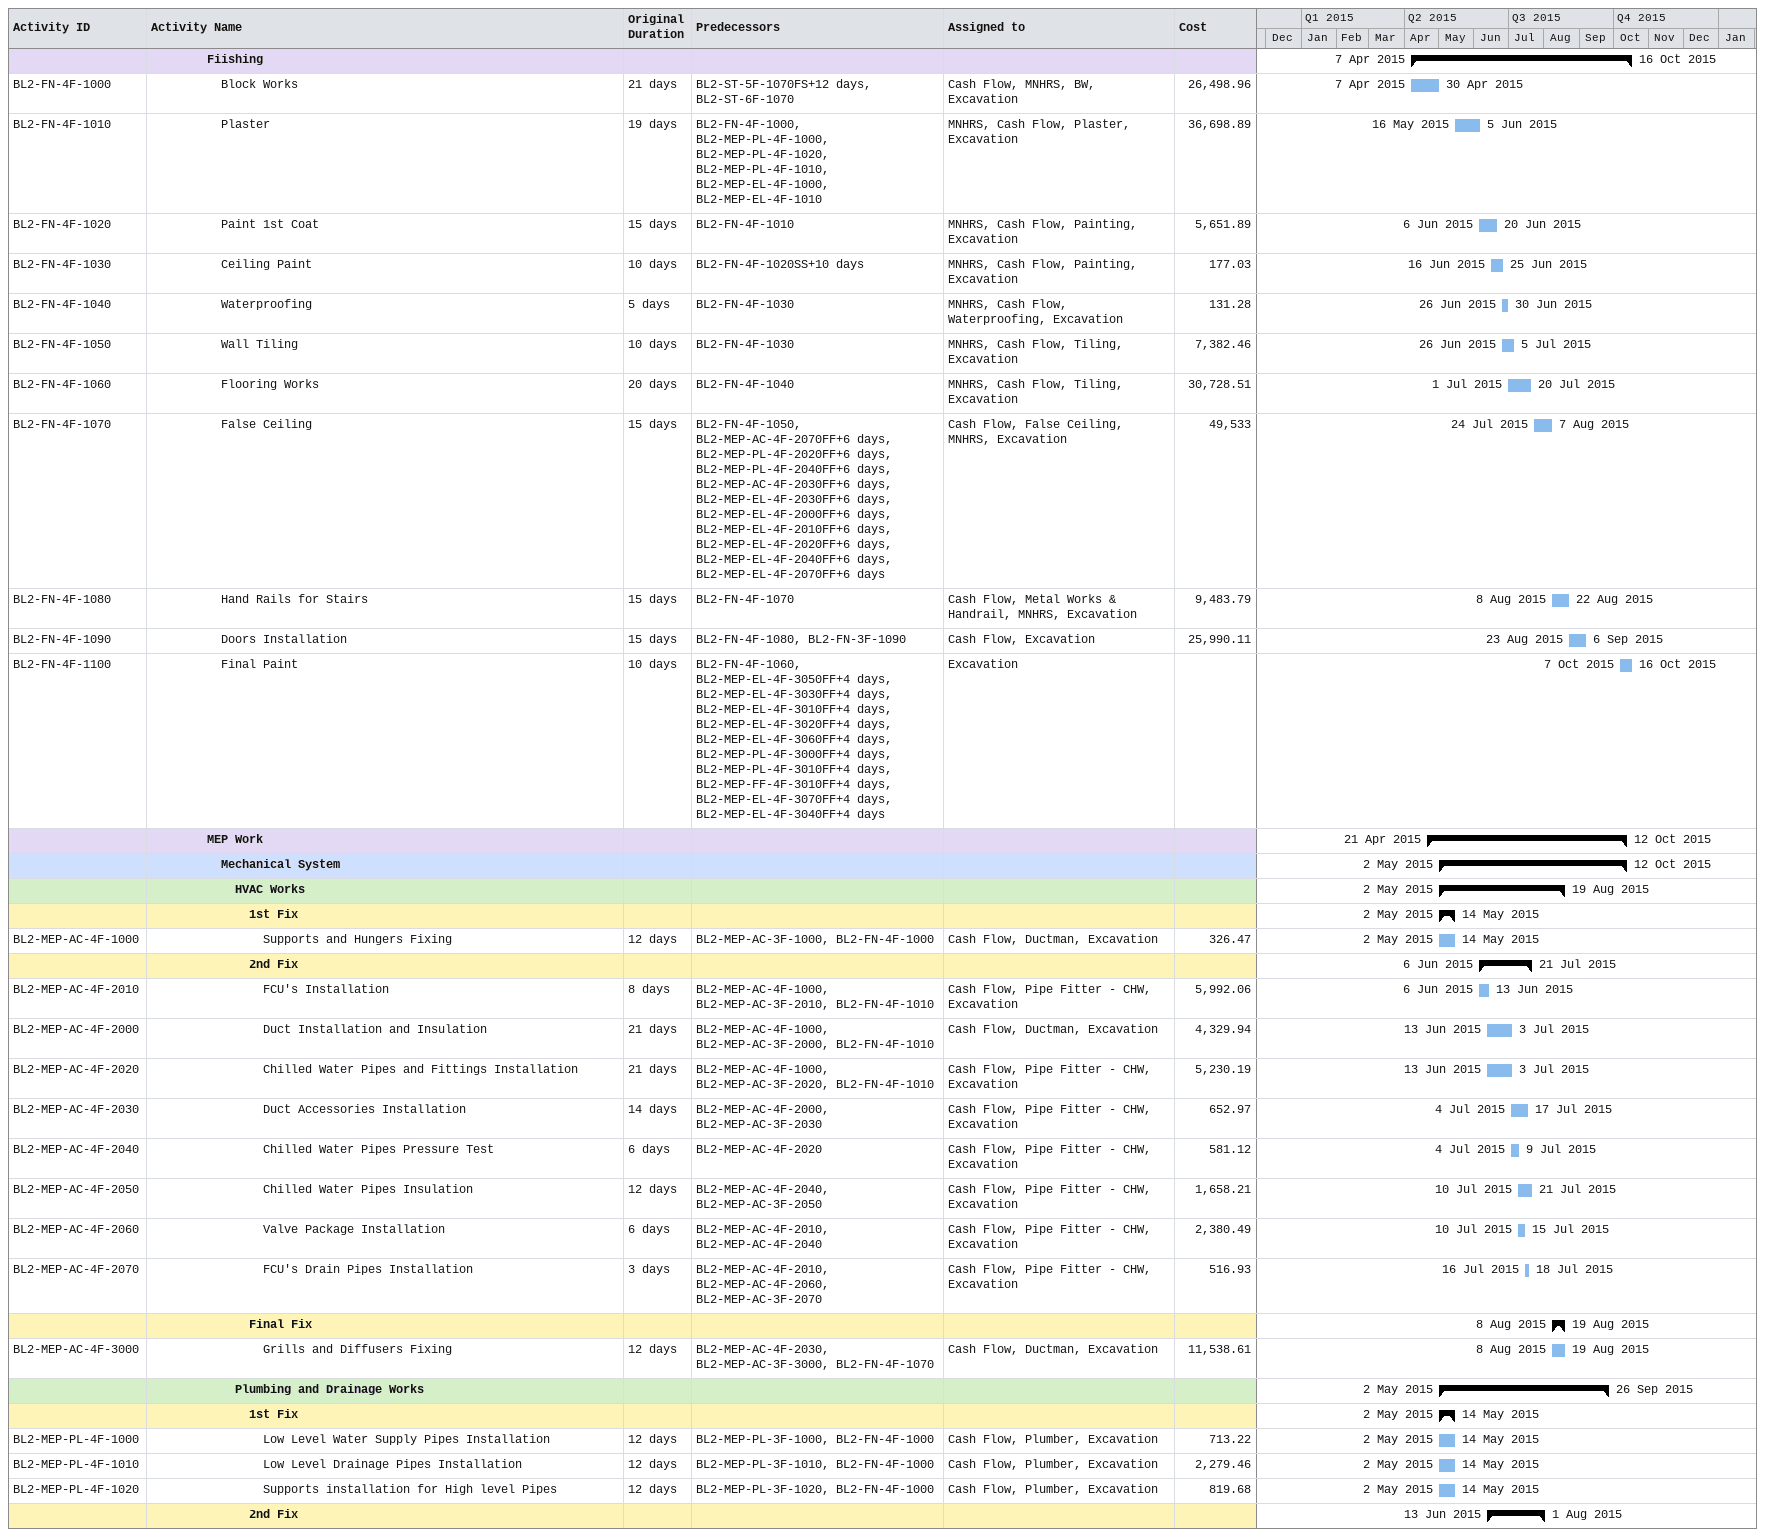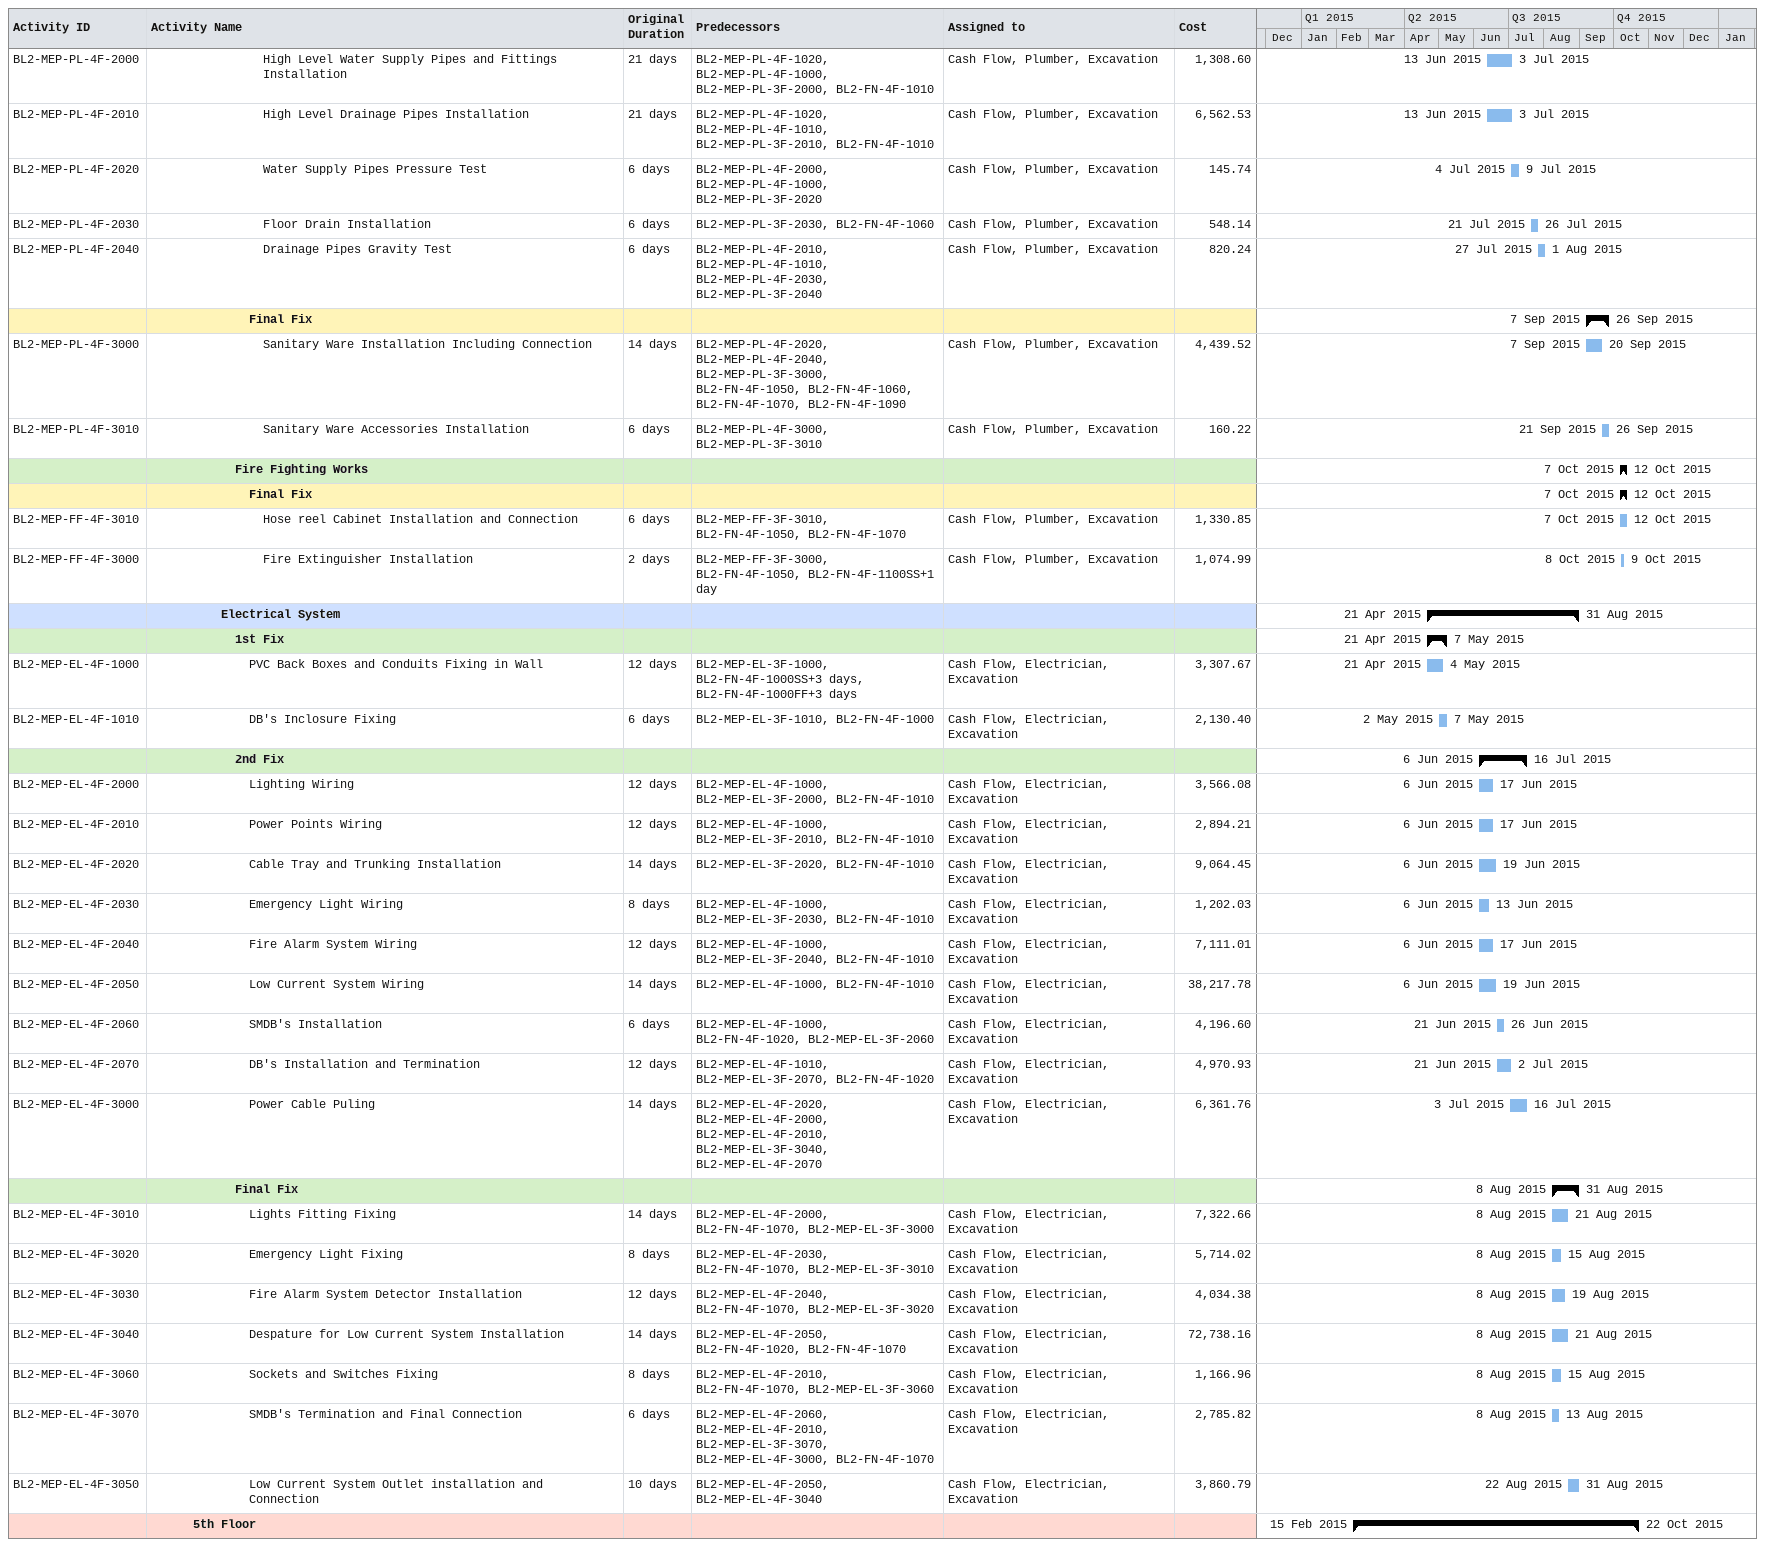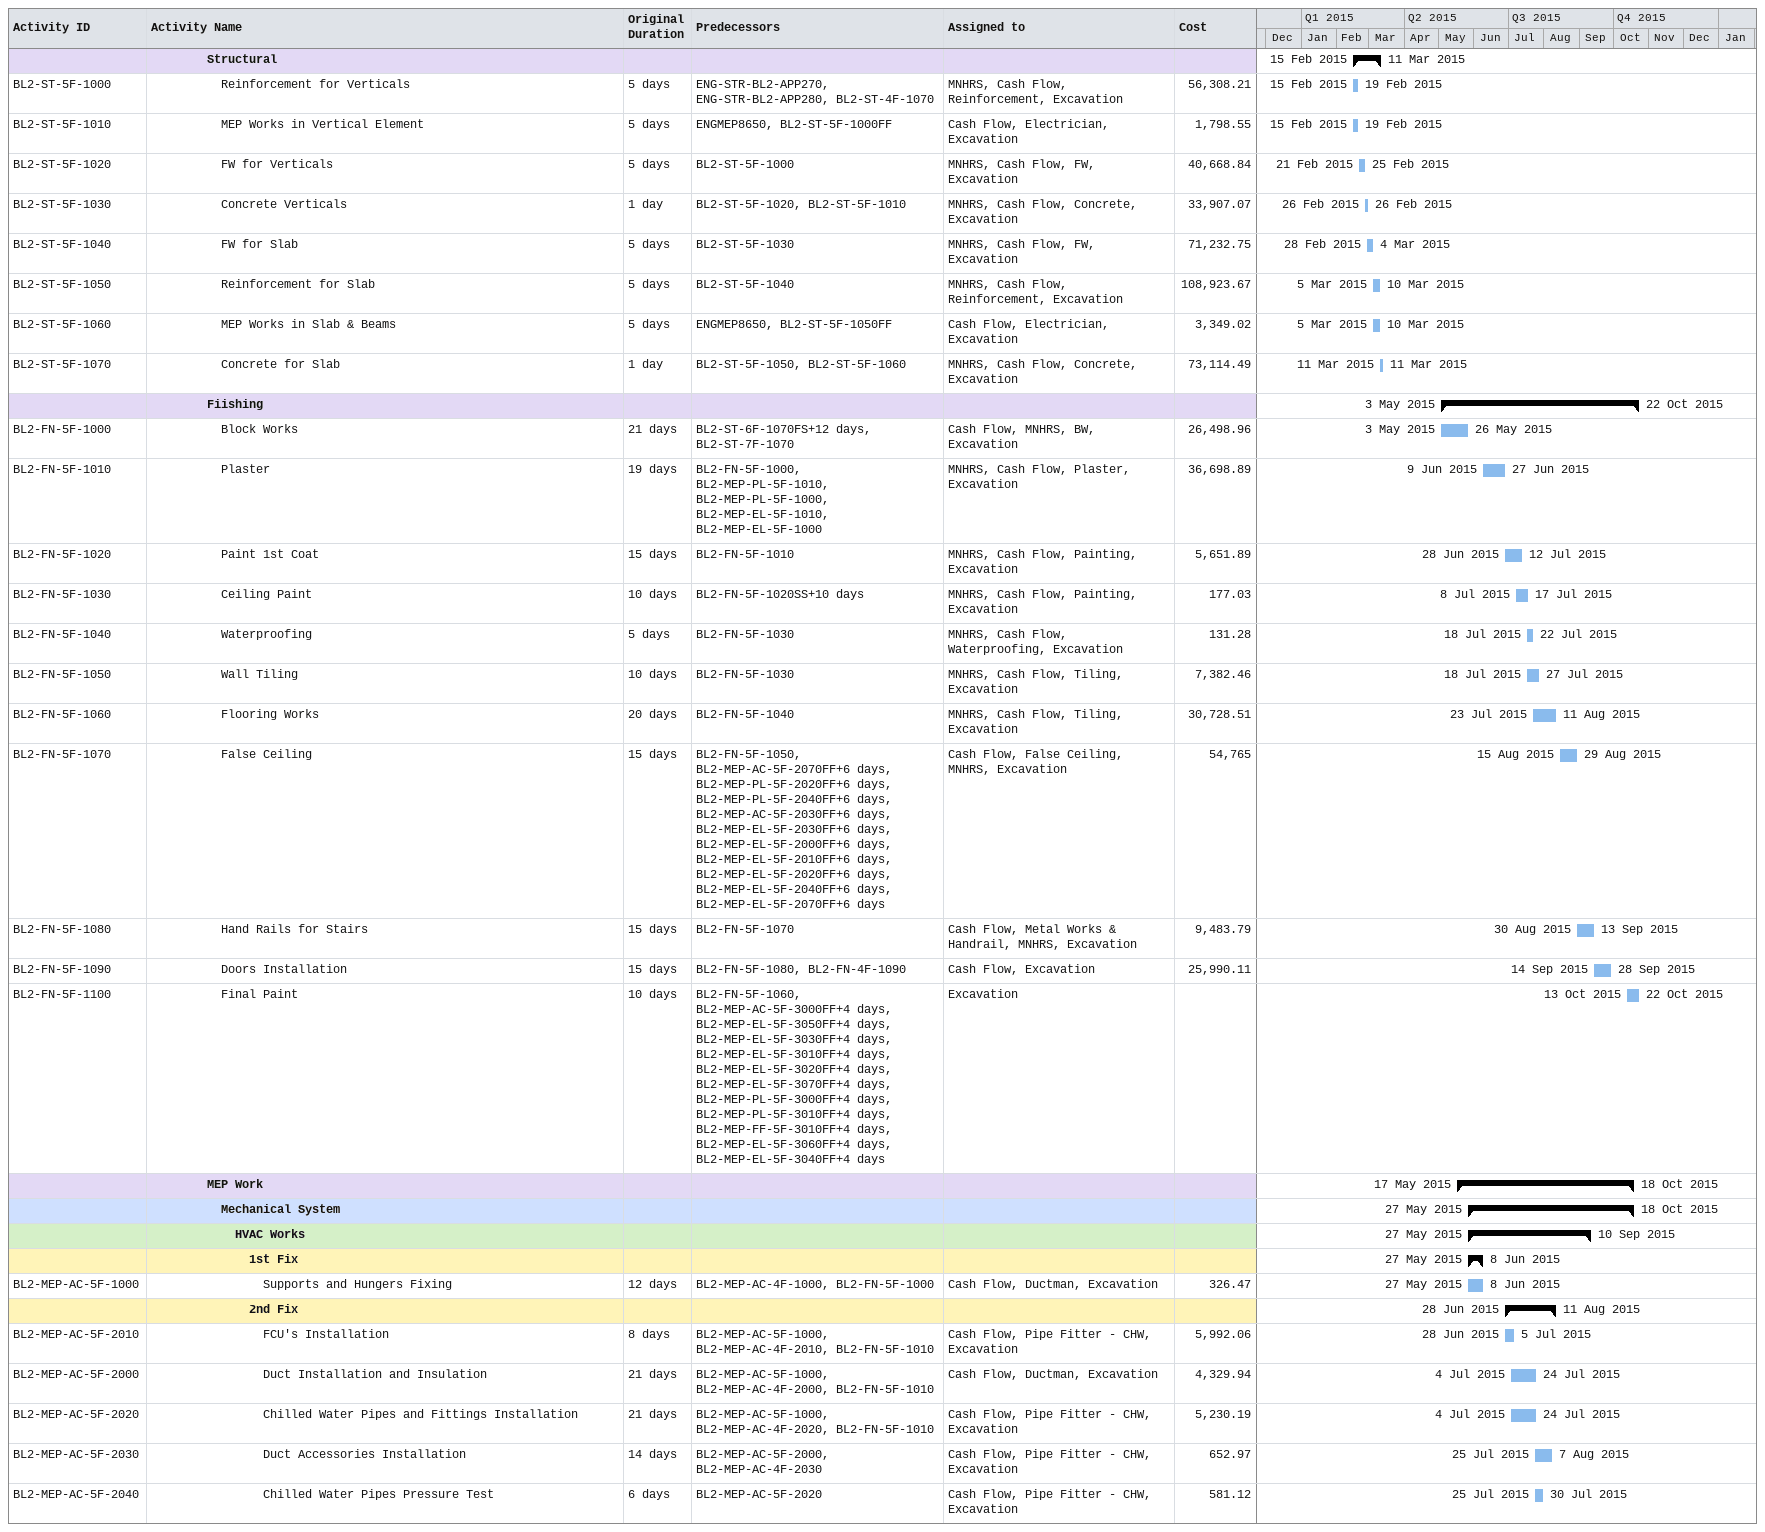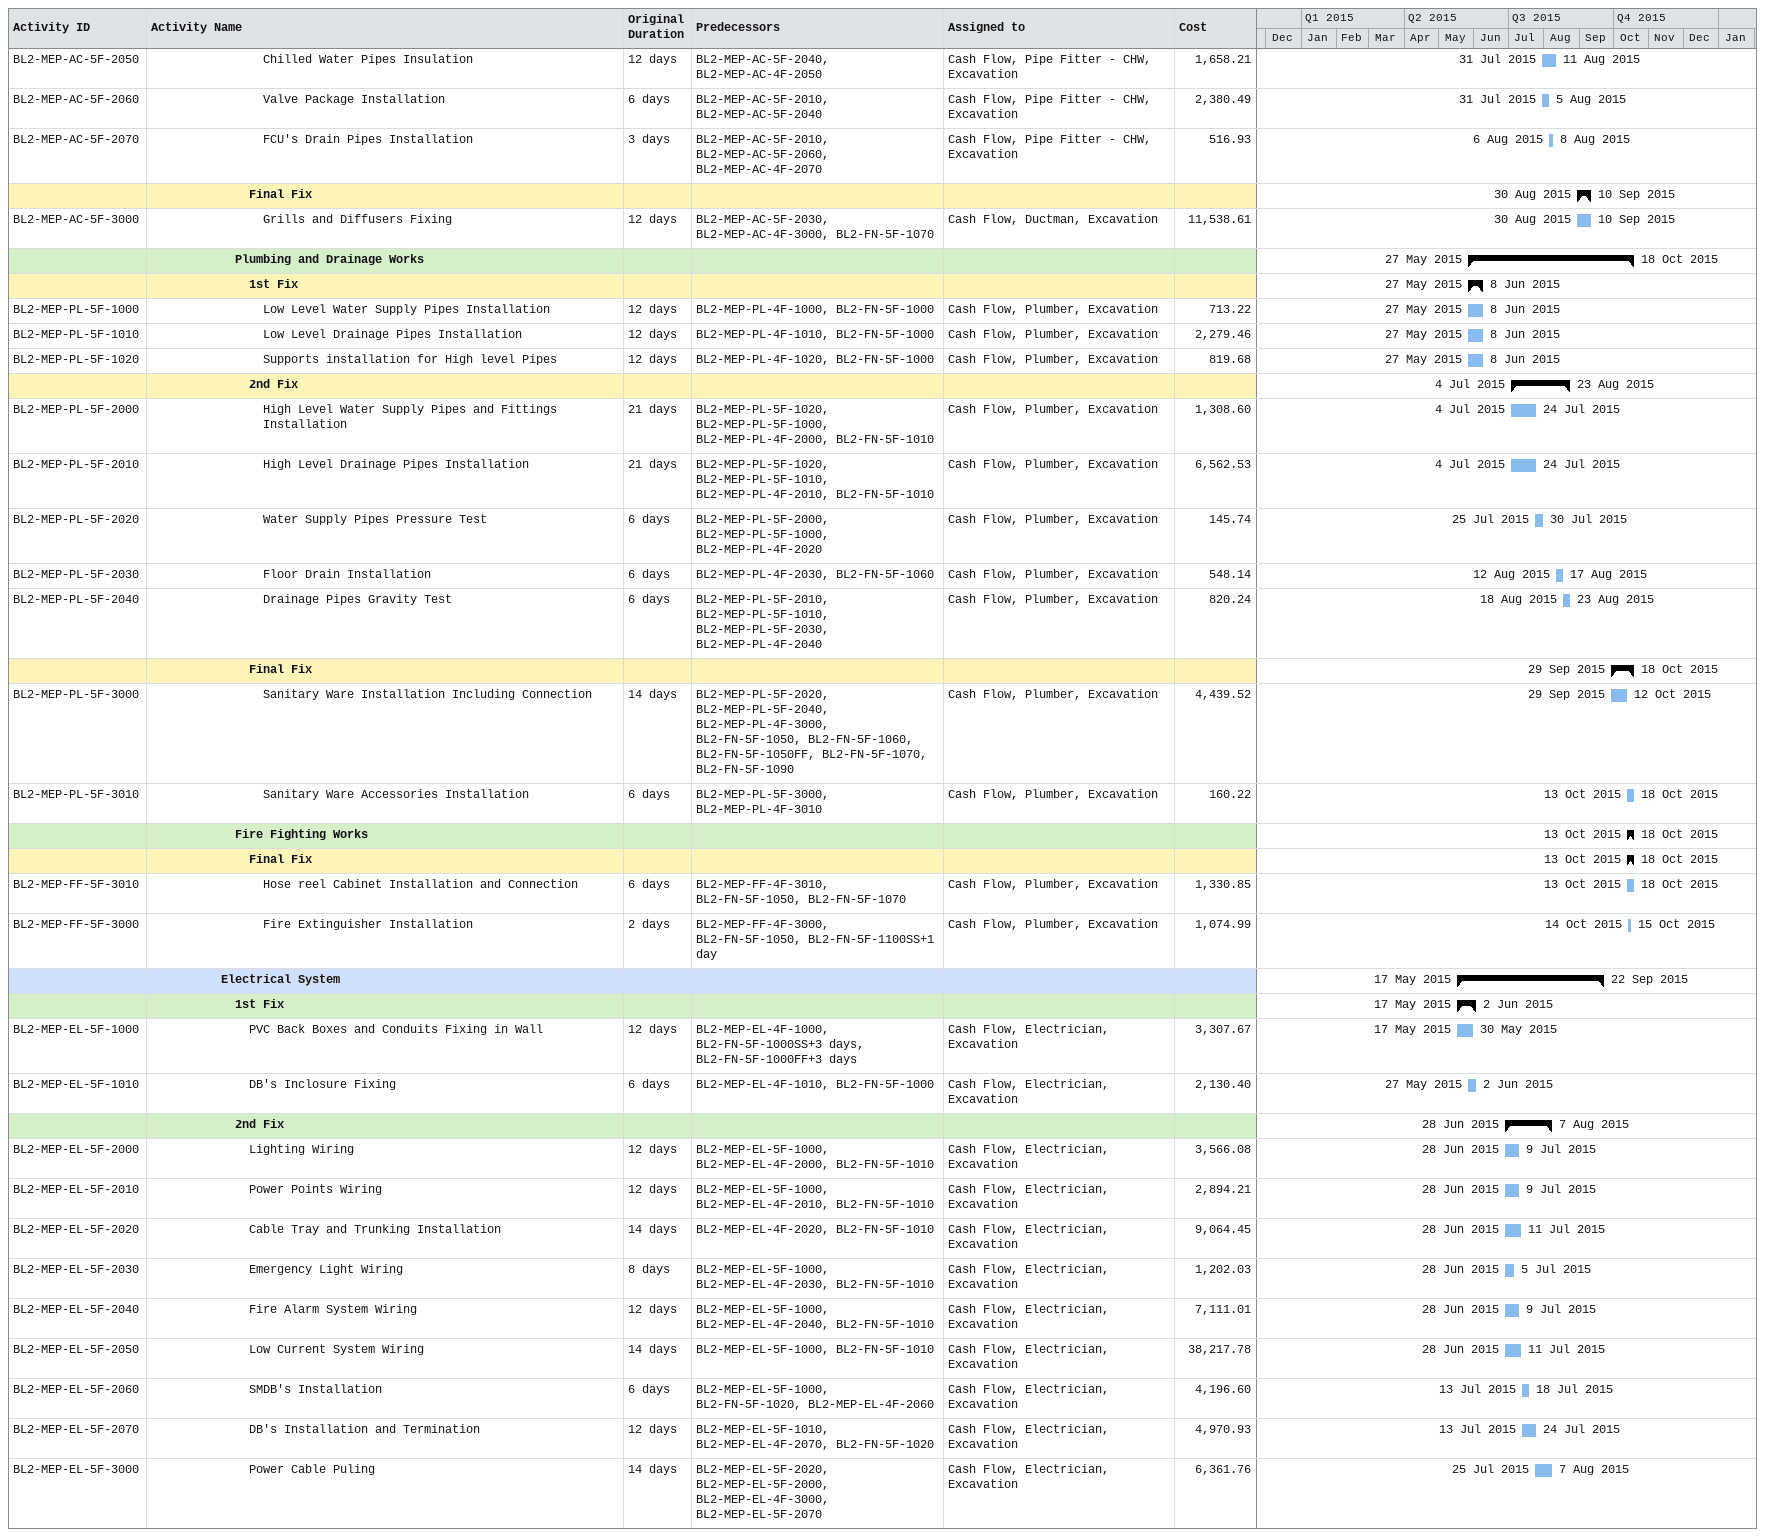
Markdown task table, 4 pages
| ID | Level | Task | Original duration | Start | Finish | Predecessors | Resources | Cost |
|---|---|---|---|---|---|---|---|---|
|  | 5 | **Fiishing** |  | 2015-04-07 | 2015-10-16 |  |  |  |
| BL2-FN-4F-1000 | 6 | Block Works | 21d | 2015-04-07 | 2015-04-30 | BL2-ST-5F-1070FS+12d, BL2-ST-6F-1070 | Cash Flow, MNHRS, BW, Excavation | 26498.96 |
| BL2-FN-4F-1010 | 6 | Plaster | 19d | 2015-05-16 | 2015-06-05 | BL2-FN-4F-1000, BL2-MEP-PL-4F-1000, BL2-MEP-PL-4F-1020, BL2-MEP-PL-4F-1010, BL2-MEP-EL-4F-1000, BL2-MEP-EL-4F-1010 | MNHRS, Cash Flow, Plaster, Excavation | 36698.89 |
| BL2-FN-4F-1020 | 6 | Paint 1st Coat | 15d | 2015-06-06 | 2015-06-20 | BL2-FN-4F-1010 | MNHRS, Cash Flow, Painting, Excavation | 5651.89 |
| BL2-FN-4F-1030 | 6 | Ceiling Paint | 10d | 2015-06-16 | 2015-06-25 | BL2-FN-4F-1020SS+10d | MNHRS, Cash Flow, Painting, Excavation | 177.03 |
| BL2-FN-4F-1040 | 6 | Waterproofing | 5d | 2015-06-26 | 2015-06-30 | BL2-FN-4F-1030 | MNHRS, Cash Flow, Waterproofing, Excavation | 131.28 |
| BL2-FN-4F-1050 | 6 | Wall Tiling | 10d | 2015-06-26 | 2015-07-05 | BL2-FN-4F-1030 | MNHRS, Cash Flow, Tiling, Excavation | 7382.46 |
| BL2-FN-4F-1060 | 6 | Flooring Works | 20d | 2015-07-01 | 2015-07-20 | BL2-FN-4F-1040 | MNHRS, Cash Flow, Tiling, Excavation | 30728.51 |
| BL2-FN-4F-1070 | 6 | False Ceiling | 15d | 2015-07-24 | 2015-08-07 | BL2-FN-4F-1050, BL2-MEP-AC-4F-2070FF+6d, BL2-MEP-PL-4F-2020FF+6d, BL2-MEP-PL-4F-2040FF+6d, BL2-MEP-AC-4F-2030FF+6d, BL2-MEP-EL-4F-2030FF+6d, BL2-MEP-EL-4F-2000FF+6d, BL2-MEP-EL-4F-2010FF+6d, BL2-MEP-EL-4F-2020FF+6d, BL2-MEP-EL-4F-2040FF+6d, BL2-MEP-EL-4F-2070FF+6d | Cash Flow, False Ceiling, MNHRS, Excavation | 49533 |
| BL2-FN-4F-1080 | 6 | Hand Rails for Stairs | 15d | 2015-08-08 | 2015-08-22 | BL2-FN-4F-1070 | Cash Flow, Metal Works & Handrail, MNHRS, Excavation | 9483.79 |
| BL2-FN-4F-1090 | 6 | Doors Installation | 15d | 2015-08-23 | 2015-09-06 | BL2-FN-4F-1080, BL2-FN-3F-1090 | Cash Flow, Excavation | 25990.11 |
| BL2-FN-4F-1100 | 6 | Final Paint | 10d | 2015-10-07 | 2015-10-16 | BL2-FN-4F-1060, BL2-MEP-EL-4F-3050FF+4d, BL2-MEP-EL-4F-3030FF+4d, BL2-MEP-EL-4F-3010FF+4d, BL2-MEP-EL-4F-3020FF+4d, BL2-MEP-EL-4F-3060FF+4d, BL2-MEP-PL-4F-3000FF+4d, BL2-MEP-PL-4F-3010FF+4d, BL2-MEP-FF-4F-3010FF+4d, BL2-MEP-EL-4F-3070FF+4d, BL2-MEP-EL-4F-3040FF+4d | Excavation |  |
|  | 5 | **MEP Work** |  | 2015-04-21 | 2015-10-12 |  |  |  |
|  | 6 | **Mechanical System** |  | 2015-05-02 | 2015-10-12 |  |  |  |
|  | 7 | **HVAC Works** |  | 2015-05-02 | 2015-08-19 |  |  |  |
|  | 8 | **1st Fix** |  | 2015-05-02 | 2015-05-14 |  |  |  |
| BL2-MEP-AC-4F-1000 | 9 | Supports and Hungers Fixing | 12d | 2015-05-02 | 2015-05-14 | BL2-MEP-AC-3F-1000, BL2-FN-4F-1000 | Cash Flow, Ductman, Excavation | 326.47 |
|  | 8 | **2nd Fix** |  | 2015-06-06 | 2015-07-21 |  |  |  |
| BL2-MEP-AC-4F-2010 | 9 | FCU's Installation | 8d | 2015-06-06 | 2015-06-13 | BL2-MEP-AC-4F-1000, BL2-MEP-AC-3F-2010, BL2-FN-4F-1010 | Cash Flow, Pipe Fitter - CHW, Excavation | 5992.06 |
| BL2-MEP-AC-4F-2000 | 9 | Duct Installation and Insulation | 21d | 2015-06-13 | 2015-07-03 | BL2-MEP-AC-4F-1000, BL2-MEP-AC-3F-2000, BL2-FN-4F-1010 | Cash Flow, Ductman, Excavation | 4329.94 |
| BL2-MEP-AC-4F-2020 | 9 | Chilled Water Pipes and Fittings Installation | 21d | 2015-06-13 | 2015-07-03 | BL2-MEP-AC-4F-1000, BL2-MEP-AC-3F-2020, BL2-FN-4F-1010 | Cash Flow, Pipe Fitter - CHW, Excavation | 5230.19 |
| BL2-MEP-AC-4F-2030 | 9 | Duct Accessories Installation | 14d | 2015-07-04 | 2015-07-17 | BL2-MEP-AC-4F-2000, BL2-MEP-AC-3F-2030 | Cash Flow, Pipe Fitter - CHW, Excavation | 652.97 |
| BL2-MEP-AC-4F-2040 | 9 | Chilled Water Pipes Pressure Test | 6d | 2015-07-04 | 2015-07-09 | BL2-MEP-AC-4F-2020 | Cash Flow, Pipe Fitter - CHW, Excavation | 581.12 |
| BL2-MEP-AC-4F-2050 | 9 | Chilled Water Pipes Insulation | 12d | 2015-07-10 | 2015-07-21 | BL2-MEP-AC-4F-2040, BL2-MEP-AC-3F-2050 | Cash Flow, Pipe Fitter - CHW, Excavation | 1658.21 |
| BL2-MEP-AC-4F-2060 | 9 | Valve Package Installation | 6d | 2015-07-10 | 2015-07-15 | BL2-MEP-AC-4F-2010, BL2-MEP-AC-4F-2040 | Cash Flow, Pipe Fitter - CHW, Excavation | 2380.49 |
| BL2-MEP-AC-4F-2070 | 9 | FCU's Drain Pipes Installation | 3d | 2015-07-16 | 2015-07-18 | BL2-MEP-AC-4F-2010, BL2-MEP-AC-4F-2060, BL2-MEP-AC-3F-2070 | Cash Flow, Pipe Fitter - CHW, Excavation | 516.93 |
|  | 8 | **Final Fix** |  | 2015-08-08 | 2015-08-19 |  |  |  |
| BL2-MEP-AC-4F-3000 | 9 | Grills and Diffusers Fixing | 12d | 2015-08-08 | 2015-08-19 | BL2-MEP-AC-4F-2030, BL2-MEP-AC-3F-3000, BL2-FN-4F-1070 | Cash Flow, Ductman, Excavation | 11538.61 |
|  | 7 | **Plumbing and Drainage Works** |  | 2015-05-02 | 2015-09-26 |  |  |  |
|  | 8 | **1st Fix** |  | 2015-05-02 | 2015-05-14 |  |  |  |
| BL2-MEP-PL-4F-1000 | 9 | Low Level Water Supply Pipes Installation | 12d | 2015-05-02 | 2015-05-14 | BL2-MEP-PL-3F-1000, BL2-FN-4F-1000 | Cash Flow, Plumber, Excavation | 713.22 |
| BL2-MEP-PL-4F-1010 | 9 | Low Level Drainage Pipes Installation | 12d | 2015-05-02 | 2015-05-14 | BL2-MEP-PL-3F-1010, BL2-FN-4F-1000 | Cash Flow, Plumber, Excavation | 2279.46 |
| BL2-MEP-PL-4F-1020 | 9 | Supports installation for High level Pipes | 12d | 2015-05-02 | 2015-05-14 | BL2-MEP-PL-3F-1020, BL2-FN-4F-1000 | Cash Flow, Plumber, Excavation | 819.68 |
|  | 8 | **2nd Fix** |  | 2015-06-13 | 2015-08-01 |  |  |  |
| BL2-MEP-PL-4F-2000 | 9 | High Level Water Supply Pipes and Fittings Installation | 21d | 2015-06-13 | 2015-07-03 | BL2-MEP-PL-4F-1020, BL2-MEP-PL-4F-1000, BL2-MEP-PL-3F-2000, BL2-FN-4F-1010 | Cash Flow, Plumber, Excavation | 1308.60 |
| BL2-MEP-PL-4F-2010 | 9 | High Level Drainage Pipes Installation | 21d | 2015-06-13 | 2015-07-03 | BL2-MEP-PL-4F-1020, BL2-MEP-PL-4F-1010, BL2-MEP-PL-3F-2010, BL2-FN-4F-1010 | Cash Flow, Plumber, Excavation | 6562.53 |
| BL2-MEP-PL-4F-2020 | 9 | Water Supply Pipes Pressure Test | 6d | 2015-07-04 | 2015-07-09 | BL2-MEP-PL-4F-2000, BL2-MEP-PL-4F-1000, BL2-MEP-PL-3F-2020 | Cash Flow, Plumber, Excavation | 145.74 |
| BL2-MEP-PL-4F-2030 | 9 | Floor Drain Installation | 6d | 2015-07-21 | 2015-07-26 | BL2-MEP-PL-3F-2030, BL2-FN-4F-1060 | Cash Flow, Plumber, Excavation | 548.14 |
| BL2-MEP-PL-4F-2040 | 9 | Drainage Pipes Gravity Test | 6d | 2015-07-27 | 2015-08-01 | BL2-MEP-PL-4F-2010, BL2-MEP-PL-4F-1010, BL2-MEP-PL-4F-2030, BL2-MEP-PL-3F-2040 | Cash Flow, Plumber, Excavation | 820.24 |
|  | 8 | **Final Fix** |  | 2015-09-07 | 2015-09-26 |  |  |  |
| BL2-MEP-PL-4F-3000 | 9 | Sanitary Ware Installation Including Connection | 14d | 2015-09-07 | 2015-09-20 | BL2-MEP-PL-4F-2020, BL2-MEP-PL-4F-2040, BL2-MEP-PL-3F-3000, BL2-FN-4F-1050, BL2-FN-4F-1060, BL2-FN-4F-1070, BL2-FN-4F-1090 | Cash Flow, Plumber, Excavation | 4439.52 |
| BL2-MEP-PL-4F-3010 | 9 | Sanitary Ware Accessories Installation | 6d | 2015-09-21 | 2015-09-26 | BL2-MEP-PL-4F-3000, BL2-MEP-PL-3F-3010 | Cash Flow, Plumber, Excavation | 160.22 |
|  | 7 | **Fire Fighting Works** |  | 2015-10-07 | 2015-10-12 |  |  |  |
|  | 8 | **Final Fix** |  | 2015-10-07 | 2015-10-12 |  |  |  |
| BL2-MEP-FF-4F-3010 | 9 | Hose reel Cabinet Installation and Connection | 6d | 2015-10-07 | 2015-10-12 | BL2-MEP-FF-3F-3010, BL2-FN-4F-1050, BL2-FN-4F-1070 | Cash Flow, Plumber, Excavation | 1330.85 |
| BL2-MEP-FF-4F-3000 | 9 | Fire Extinguisher Installation | 2d | 2015-10-08 | 2015-10-09 | BL2-MEP-FF-3F-3000, BL2-FN-4F-1050, BL2-FN-4F-1100SS+1d | Cash Flow, Plumber, Excavation | 1074.99 |
|  | 6 | **Electrical System** |  | 2015-04-21 | 2015-08-31 |  |  |  |
|  | 7 | **1st Fix** |  | 2015-04-21 | 2015-05-07 |  |  |  |
| BL2-MEP-EL-4F-1000 | 8 | PVC Back Boxes and Conduits Fixing in Wall | 12d | 2015-04-21 | 2015-05-04 | BL2-MEP-EL-3F-1000, BL2-FN-4F-1000SS+3d, BL2-FN-4F-1000FF+3d | Cash Flow, Electrician, Excavation | 3307.67 |
| BL2-MEP-EL-4F-1010 | 8 | DB's Inclosure Fixing | 6d | 2015-05-02 | 2015-05-07 | BL2-MEP-EL-3F-1010, BL2-FN-4F-1000 | Cash Flow, Electrician, Excavation | 2130.40 |
|  | 7 | **2nd Fix** |  | 2015-06-06 | 2015-07-16 |  |  |  |
| BL2-MEP-EL-4F-2000 | 8 | Lighting Wiring | 12d | 2015-06-06 | 2015-06-17 | BL2-MEP-EL-4F-1000, BL2-MEP-EL-3F-2000, BL2-FN-4F-1010 | Cash Flow, Electrician, Excavation | 3566.08 |
| BL2-MEP-EL-4F-2010 | 8 | Power Points Wiring | 12d | 2015-06-06 | 2015-06-17 | BL2-MEP-EL-4F-1000, BL2-MEP-EL-3F-2010, BL2-FN-4F-1010 | Cash Flow, Electrician, Excavation | 2894.21 |
| BL2-MEP-EL-4F-2020 | 8 | Cable Tray and Trunking Installation | 14d | 2015-06-06 | 2015-06-19 | BL2-MEP-EL-3F-2020, BL2-FN-4F-1010 | Cash Flow, Electrician, Excavation | 9064.45 |
| BL2-MEP-EL-4F-2030 | 8 | Emergency Light Wiring | 8d | 2015-06-06 | 2015-06-13 | BL2-MEP-EL-4F-1000, BL2-MEP-EL-3F-2030, BL2-FN-4F-1010 | Cash Flow, Electrician, Excavation | 1202.03 |
| BL2-MEP-EL-4F-2040 | 8 | Fire Alarm System Wiring | 12d | 2015-06-06 | 2015-06-17 | BL2-MEP-EL-4F-1000, BL2-MEP-EL-3F-2040, BL2-FN-4F-1010 | Cash Flow, Electrician, Excavation | 7111.01 |
| BL2-MEP-EL-4F-2050 | 8 | Low Current System Wiring | 14d | 2015-06-06 | 2015-06-19 | BL2-MEP-EL-4F-1000, BL2-FN-4F-1010 | Cash Flow, Electrician, Excavation | 38217.78 |
| BL2-MEP-EL-4F-2060 | 8 | SMDB's Installation | 6d | 2015-06-21 | 2015-06-26 | BL2-MEP-EL-4F-1000, BL2-FN-4F-1020, BL2-MEP-EL-3F-2060 | Cash Flow, Electrician, Excavation | 4196.60 |
| BL2-MEP-EL-4F-2070 | 8 | DB's Installation and Termination | 12d | 2015-06-21 | 2015-07-02 | BL2-MEP-EL-4F-1010, BL2-MEP-EL-3F-2070, BL2-FN-4F-1020 | Cash Flow, Electrician, Excavation | 4970.93 |
| BL2-MEP-EL-4F-3000 | 8 | Power Cable Puling | 14d | 2015-07-03 | 2015-07-16 | BL2-MEP-EL-4F-2020, BL2-MEP-EL-4F-2000, BL2-MEP-EL-4F-2010, BL2-MEP-EL-3F-3040, BL2-MEP-EL-4F-2070 | Cash Flow, Electrician, Excavation | 6361.76 |
|  | 7 | **Final Fix** |  | 2015-08-08 | 2015-08-31 |  |  |  |
| BL2-MEP-EL-4F-3010 | 8 | Lights Fitting Fixing | 14d | 2015-08-08 | 2015-08-21 | BL2-MEP-EL-4F-2000, BL2-FN-4F-1070, BL2-MEP-EL-3F-3000 | Cash Flow, Electrician, Excavation | 7322.66 |
| BL2-MEP-EL-4F-3020 | 8 | Emergency Light Fixing | 8d | 2015-08-08 | 2015-08-15 | BL2-MEP-EL-4F-2030, BL2-FN-4F-1070, BL2-MEP-EL-3F-3010 | Cash Flow, Electrician, Excavation | 5714.02 |
| BL2-MEP-EL-4F-3030 | 8 | Fire Alarm System Detector Installation | 12d | 2015-08-08 | 2015-08-19 | BL2-MEP-EL-4F-2040, BL2-FN-4F-1070, BL2-MEP-EL-3F-3020 | Cash Flow, Electrician, Excavation | 4034.38 |
| BL2-MEP-EL-4F-3040 | 8 | Despature for Low Current System Installation | 14d | 2015-08-08 | 2015-08-21 | BL2-MEP-EL-4F-2050, BL2-FN-4F-1020, BL2-FN-4F-1070 | Cash Flow, Electrician, Excavation | 72738.16 |
| BL2-MEP-EL-4F-3060 | 8 | Sockets and Switches Fixing | 8d | 2015-08-08 | 2015-08-15 | BL2-MEP-EL-4F-2010, BL2-FN-4F-1070, BL2-MEP-EL-3F-3060 | Cash Flow, Electrician, Excavation | 1166.96 |
| BL2-MEP-EL-4F-3070 | 8 | SMDB's Termination and Final Connection | 6d | 2015-08-08 | 2015-08-13 | BL2-MEP-EL-4F-2060, BL2-MEP-EL-4F-2010, BL2-MEP-EL-3F-3070, BL2-MEP-EL-4F-3000, BL2-FN-4F-1070 | Cash Flow, Electrician, Excavation | 2785.82 |
| BL2-MEP-EL-4F-3050 | 8 | Low Current System Outlet installation and Connection | 10d | 2015-08-22 | 2015-08-31 | BL2-MEP-EL-4F-2050, BL2-MEP-EL-4F-3040 | Cash Flow, Electrician, Excavation | 3860.79 |
|  | 4 | **5th Floor** |  | 2015-02-15 | 2015-10-22 |  |  |  |
|  | 5 | **Structural** |  | 2015-02-15 | 2015-03-11 |  |  |  |
| BL2-ST-5F-1000 | 6 | Reinforcement for Verticals | 5d | 2015-02-15 | 2015-02-19 | ENG-STR-BL2-APP270, ENG-STR-BL2-APP280, BL2-ST-4F-1070 | MNHRS, Cash Flow, Reinforcement, Excavation | 56308.21 |
| BL2-ST-5F-1010 | 6 | MEP Works in Vertical Element | 5d | 2015-02-15 | 2015-02-19 | ENGMEP8650, BL2-ST-5F-1000FF | Cash Flow, Electrician, Excavation | 1798.55 |
| BL2-ST-5F-1020 | 6 | FW for Verticals | 5d | 2015-02-21 | 2015-02-25 | BL2-ST-5F-1000 | MNHRS, Cash Flow, FW, Excavation | 40668.84 |
| BL2-ST-5F-1030 | 6 | Concrete Verticals | 1d | 2015-02-26 | 2015-02-26 | BL2-ST-5F-1020, BL2-ST-5F-1010 | MNHRS, Cash Flow, Concrete, Excavation | 33907.07 |
| BL2-ST-5F-1040 | 6 | FW for Slab | 5d | 2015-02-28 | 2015-03-04 | BL2-ST-5F-1030 | MNHRS, Cash Flow, FW, Excavation | 71232.75 |
| BL2-ST-5F-1050 | 6 | Reinforcement for Slab | 5d | 2015-03-05 | 2015-03-10 | BL2-ST-5F-1040 | MNHRS, Cash Flow, Reinforcement, Excavation | 108923.67 |
| BL2-ST-5F-1060 | 6 | MEP Works in Slab & Beams | 5d | 2015-03-05 | 2015-03-10 | ENGMEP8650, BL2-ST-5F-1050FF | Cash Flow, Electrician, Excavation | 3349.02 |
| BL2-ST-5F-1070 | 6 | Concrete for Slab | 1d | 2015-03-11 | 2015-03-11 | BL2-ST-5F-1050, BL2-ST-5F-1060 | MNHRS, Cash Flow, Concrete, Excavation | 73114.49 |
|  | 5 | **Fiishing** |  | 2015-05-03 | 2015-10-22 |  |  |  |
| BL2-FN-5F-1000 | 6 | Block Works | 21d | 2015-05-03 | 2015-05-26 | BL2-ST-6F-1070FS+12d, BL2-ST-7F-1070 | Cash Flow, MNHRS, BW, Excavation | 26498.96 |
| BL2-FN-5F-1010 | 6 | Plaster | 19d | 2015-06-09 | 2015-06-27 | BL2-FN-5F-1000, BL2-MEP-PL-5F-1010, BL2-MEP-PL-5F-1000, BL2-MEP-EL-5F-1010, BL2-MEP-EL-5F-1000 | MNHRS, Cash Flow, Plaster, Excavation | 36698.89 |
| BL2-FN-5F-1020 | 6 | Paint 1st Coat | 15d | 2015-06-28 | 2015-07-12 | BL2-FN-5F-1010 | MNHRS, Cash Flow, Painting, Excavation | 5651.89 |
| BL2-FN-5F-1030 | 6 | Ceiling Paint | 10d | 2015-07-08 | 2015-07-17 | BL2-FN-5F-1020SS+10d | MNHRS, Cash Flow, Painting, Excavation | 177.03 |
| BL2-FN-5F-1040 | 6 | Waterproofing | 5d | 2015-07-18 | 2015-07-22 | BL2-FN-5F-1030 | MNHRS, Cash Flow, Waterproofing, Excavation | 131.28 |
| BL2-FN-5F-1050 | 6 | Wall Tiling | 10d | 2015-07-18 | 2015-07-27 | BL2-FN-5F-1030 | MNHRS, Cash Flow, Tiling, Excavation | 7382.46 |
| BL2-FN-5F-1060 | 6 | Flooring Works | 20d | 2015-07-23 | 2015-08-11 | BL2-FN-5F-1040 | MNHRS, Cash Flow, Tiling, Excavation | 30728.51 |
| BL2-FN-5F-1070 | 6 | False Ceiling | 15d | 2015-08-15 | 2015-08-29 | BL2-FN-5F-1050, BL2-MEP-AC-5F-2070FF+6d, BL2-MEP-PL-5F-2020FF+6d, BL2-MEP-PL-5F-2040FF+6d, BL2-MEP-AC-5F-2030FF+6d, BL2-MEP-EL-5F-2030FF+6d, BL2-MEP-EL-5F-2000FF+6d, BL2-MEP-EL-5F-2010FF+6d, BL2-MEP-EL-5F-2020FF+6d, BL2-MEP-EL-5F-2040FF+6d, BL2-MEP-EL-5F-2070FF+6d | Cash Flow, False Ceiling, MNHRS, Excavation | 54765 |
| BL2-FN-5F-1080 | 6 | Hand Rails for Stairs | 15d | 2015-08-30 | 2015-09-13 | BL2-FN-5F-1070 | Cash Flow, Metal Works & Handrail, MNHRS, Excavation | 9483.79 |
| BL2-FN-5F-1090 | 6 | Doors Installation | 15d | 2015-09-14 | 2015-09-28 | BL2-FN-5F-1080, BL2-FN-4F-1090 | Cash Flow, Excavation | 25990.11 |
| BL2-FN-5F-1100 | 6 | Final Paint | 10d | 2015-10-13 | 2015-10-22 | BL2-FN-5F-1060, BL2-MEP-AC-5F-3000FF+4d, BL2-MEP-EL-5F-3050FF+4d, BL2-MEP-EL-5F-3030FF+4d, BL2-MEP-EL-5F-3010FF+4d, BL2-MEP-EL-5F-3020FF+4d, BL2-MEP-EL-5F-3070FF+4d, BL2-MEP-PL-5F-3000FF+4d, BL2-MEP-PL-5F-3010FF+4d, BL2-MEP-FF-5F-3010FF+4d, BL2-MEP-EL-5F-3060FF+4d, BL2-MEP-EL-5F-3040FF+4d | Excavation |  |
|  | 5 | **MEP Work** |  | 2015-05-17 | 2015-10-18 |  |  |  |
|  | 6 | **Mechanical System** |  | 2015-05-27 | 2015-10-18 |  |  |  |
|  | 7 | **HVAC Works** |  | 2015-05-27 | 2015-09-10 |  |  |  |
|  | 8 | **1st Fix** |  | 2015-05-27 | 2015-06-08 |  |  |  |
| BL2-MEP-AC-5F-1000 | 9 | Supports and Hungers Fixing | 12d | 2015-05-27 | 2015-06-08 | BL2-MEP-AC-4F-1000, BL2-FN-5F-1000 | Cash Flow, Ductman, Excavation | 326.47 |
|  | 8 | **2nd Fix** |  | 2015-06-28 | 2015-08-11 |  |  |  |
| BL2-MEP-AC-5F-2010 | 9 | FCU's Installation | 8d | 2015-06-28 | 2015-07-05 | BL2-MEP-AC-5F-1000, BL2-MEP-AC-4F-2010, BL2-FN-5F-1010 | Cash Flow, Pipe Fitter - CHW, Excavation | 5992.06 |
| BL2-MEP-AC-5F-2000 | 9 | Duct Installation and Insulation | 21d | 2015-07-04 | 2015-07-24 | BL2-MEP-AC-5F-1000, BL2-MEP-AC-4F-2000, BL2-FN-5F-1010 | Cash Flow, Ductman, Excavation | 4329.94 |
| BL2-MEP-AC-5F-2020 | 9 | Chilled Water Pipes and Fittings Installation | 21d | 2015-07-04 | 2015-07-24 | BL2-MEP-AC-5F-1000, BL2-MEP-AC-4F-2020, BL2-FN-5F-1010 | Cash Flow, Pipe Fitter - CHW, Excavation | 5230.19 |
| BL2-MEP-AC-5F-2030 | 9 | Duct Accessories Installation | 14d | 2015-07-25 | 2015-08-07 | BL2-MEP-AC-5F-2000, BL2-MEP-AC-4F-2030 | Cash Flow, Pipe Fitter - CHW, Excavation | 652.97 |
| BL2-MEP-AC-5F-2040 | 9 | Chilled Water Pipes Pressure Test | 6d | 2015-07-25 | 2015-07-30 | BL2-MEP-AC-5F-2020 | Cash Flow, Pipe Fitter - CHW, Excavation | 581.12 |
| BL2-MEP-AC-5F-2050 | 9 | Chilled Water Pipes Insulation | 12d | 2015-07-31 | 2015-08-11 | BL2-MEP-AC-5F-2040, BL2-MEP-AC-4F-2050 | Cash Flow, Pipe Fitter - CHW, Excavation | 1658.21 |
| BL2-MEP-AC-5F-2060 | 9 | Valve Package Installation | 6d | 2015-07-31 | 2015-08-05 | BL2-MEP-AC-5F-2010, BL2-MEP-AC-5F-2040 | Cash Flow, Pipe Fitter - CHW, Excavation | 2380.49 |
| BL2-MEP-AC-5F-2070 | 9 | FCU's Drain Pipes Installation | 3d | 2015-08-06 | 2015-08-08 | BL2-MEP-AC-5F-2010, BL2-MEP-AC-5F-2060, BL2-MEP-AC-4F-2070 | Cash Flow, Pipe Fitter - CHW, Excavation | 516.93 |
|  | 8 | **Final Fix** |  | 2015-08-30 | 2015-09-10 |  |  |  |
| BL2-MEP-AC-5F-3000 | 9 | Grills and Diffusers Fixing | 12d | 2015-08-30 | 2015-09-10 | BL2-MEP-AC-5F-2030, BL2-MEP-AC-4F-3000, BL2-FN-5F-1070 | Cash Flow, Ductman, Excavation | 11538.61 |
|  | 7 | **Plumbing and Drainage Works** |  | 2015-05-27 | 2015-10-18 |  |  |  |
|  | 8 | **1st Fix** |  | 2015-05-27 | 2015-06-08 |  |  |  |
| BL2-MEP-PL-5F-1000 | 9 | Low Level Water Supply Pipes Installation | 12d | 2015-05-27 | 2015-06-08 | BL2-MEP-PL-4F-1000, BL2-FN-5F-1000 | Cash Flow, Plumber, Excavation | 713.22 |
| BL2-MEP-PL-5F-1010 | 9 | Low Level Drainage Pipes Installation | 12d | 2015-05-27 | 2015-06-08 | BL2-MEP-PL-4F-1010, BL2-FN-5F-1000 | Cash Flow, Plumber, Excavation | 2279.46 |
| BL2-MEP-PL-5F-1020 | 9 | Supports installation for High level Pipes | 12d | 2015-05-27 | 2015-06-08 | BL2-MEP-PL-4F-1020, BL2-FN-5F-1000 | Cash Flow, Plumber, Excavation | 819.68 |
|  | 8 | **2nd Fix** |  | 2015-07-04 | 2015-08-23 |  |  |  |
| BL2-MEP-PL-5F-2000 | 9 | High Level Water Supply Pipes and Fittings Installation | 21d | 2015-07-04 | 2015-07-24 | BL2-MEP-PL-5F-1020, BL2-MEP-PL-5F-1000, BL2-MEP-PL-4F-2000, BL2-FN-5F-1010 | Cash Flow, Plumber, Excavation | 1308.60 |
| BL2-MEP-PL-5F-2010 | 9 | High Level Drainage Pipes Installation | 21d | 2015-07-04 | 2015-07-24 | BL2-MEP-PL-5F-1020, BL2-MEP-PL-5F-1010, BL2-MEP-PL-4F-2010, BL2-FN-5F-1010 | Cash Flow, Plumber, Excavation | 6562.53 |
| BL2-MEP-PL-5F-2020 | 9 | Water Supply Pipes Pressure Test | 6d | 2015-07-25 | 2015-07-30 | BL2-MEP-PL-5F-2000, BL2-MEP-PL-5F-1000, BL2-MEP-PL-4F-2020 | Cash Flow, Plumber, Excavation | 145.74 |
| BL2-MEP-PL-5F-2030 | 9 | Floor Drain Installation | 6d | 2015-08-12 | 2015-08-17 | BL2-MEP-PL-4F-2030, BL2-FN-5F-1060 | Cash Flow, Plumber, Excavation | 548.14 |
| BL2-MEP-PL-5F-2040 | 9 | Drainage Pipes Gravity Test | 6d | 2015-08-18 | 2015-08-23 | BL2-MEP-PL-5F-2010, BL2-MEP-PL-5F-1010, BL2-MEP-PL-5F-2030, BL2-MEP-PL-4F-2040 | Cash Flow, Plumber, Excavation | 820.24 |
|  | 8 | **Final Fix** |  | 2015-09-29 | 2015-10-18 |  |  |  |
| BL2-MEP-PL-5F-3000 | 9 | Sanitary Ware Installation Including Connection | 14d | 2015-09-29 | 2015-10-12 | BL2-MEP-PL-5F-2020, BL2-MEP-PL-5F-2040, BL2-MEP-PL-4F-3000, BL2-FN-5F-1050, BL2-FN-5F-1060, BL2-FN-5F-1050FF, BL2-FN-5F-1070, BL2-FN-5F-1090 | Cash Flow, Plumber, Excavation | 4439.52 |
| BL2-MEP-PL-5F-3010 | 9 | Sanitary Ware Accessories Installation | 6d | 2015-10-13 | 2015-10-18 | BL2-MEP-PL-5F-3000, BL2-MEP-PL-4F-3010 | Cash Flow, Plumber, Excavation | 160.22 |
|  | 7 | **Fire Fighting Works** |  | 2015-10-13 | 2015-10-18 |  |  |  |
|  | 8 | **Final Fix** |  | 2015-10-13 | 2015-10-18 |  |  |  |
| BL2-MEP-FF-5F-3010 | 9 | Hose reel Cabinet Installation and Connection | 6d | 2015-10-13 | 2015-10-18 | BL2-MEP-FF-4F-3010, BL2-FN-5F-1050, BL2-FN-5F-1070 | Cash Flow, Plumber, Excavation | 1330.85 |
| BL2-MEP-FF-5F-3000 | 9 | Fire Extinguisher Installation | 2d | 2015-10-14 | 2015-10-15 | BL2-MEP-FF-4F-3000, BL2-FN-5F-1050, BL2-FN-5F-1100SS+1d | Cash Flow, Plumber, Excavation | 1074.99 |
|  | 6 | **Electrical System** |  | 2015-05-17 | 2015-09-22 |  |  |  |
|  | 7 | **1st Fix** |  | 2015-05-17 | 2015-06-02 |  |  |  |
| BL2-MEP-EL-5F-1000 | 8 | PVC Back Boxes and Conduits Fixing in Wall | 12d | 2015-05-17 | 2015-05-30 | BL2-MEP-EL-4F-1000, BL2-FN-5F-1000SS+3d, BL2-FN-5F-1000FF+3d | Cash Flow, Electrician, Excavation | 3307.67 |
| BL2-MEP-EL-5F-1010 | 8 | DB's Inclosure Fixing | 6d | 2015-05-27 | 2015-06-02 | BL2-MEP-EL-4F-1010, BL2-FN-5F-1000 | Cash Flow, Electrician, Excavation | 2130.40 |
|  | 7 | **2nd Fix** |  | 2015-06-28 | 2015-08-07 |  |  |  |
| BL2-MEP-EL-5F-2000 | 8 | Lighting Wiring | 12d | 2015-06-28 | 2015-07-09 | BL2-MEP-EL-5F-1000, BL2-MEP-EL-4F-2000, BL2-FN-5F-1010 | Cash Flow, Electrician, Excavation | 3566.08 |
| BL2-MEP-EL-5F-2010 | 8 | Power Points Wiring | 12d | 2015-06-28 | 2015-07-09 | BL2-MEP-EL-5F-1000, BL2-MEP-EL-4F-2010, BL2-FN-5F-1010 | Cash Flow, Electrician, Excavation | 2894.21 |
| BL2-MEP-EL-5F-2020 | 8 | Cable Tray and Trunking Installation | 14d | 2015-06-28 | 2015-07-11 | BL2-MEP-EL-4F-2020, BL2-FN-5F-1010 | Cash Flow, Electrician, Excavation | 9064.45 |
| BL2-MEP-EL-5F-2030 | 8 | Emergency Light Wiring | 8d | 2015-06-28 | 2015-07-05 | BL2-MEP-EL-5F-1000, BL2-MEP-EL-4F-2030, BL2-FN-5F-1010 | Cash Flow, Electrician, Excavation | 1202.03 |
| BL2-MEP-EL-5F-2040 | 8 | Fire Alarm System Wiring | 12d | 2015-06-28 | 2015-07-09 | BL2-MEP-EL-5F-1000, BL2-MEP-EL-4F-2040, BL2-FN-5F-1010 | Cash Flow, Electrician, Excavation | 7111.01 |
| BL2-MEP-EL-5F-2050 | 8 | Low Current System Wiring | 14d | 2015-06-28 | 2015-07-11 | BL2-MEP-EL-5F-1000, BL2-FN-5F-1010 | Cash Flow, Electrician, Excavation | 38217.78 |
| BL2-MEP-EL-5F-2060 | 8 | SMDB's Installation | 6d | 2015-07-13 | 2015-07-18 | BL2-MEP-EL-5F-1000, BL2-FN-5F-1020, BL2-MEP-EL-4F-2060 | Cash Flow, Electrician, Excavation | 4196.60 |
| BL2-MEP-EL-5F-2070 | 8 | DB's Installation and Termination | 12d | 2015-07-13 | 2015-07-24 | BL2-MEP-EL-5F-1010, BL2-MEP-EL-4F-2070, BL2-FN-5F-1020 | Cash Flow, Electrician, Excavation | 4970.93 |
| BL2-MEP-EL-5F-3000 | 8 | Power Cable Puling | 14d | 2015-07-25 | 2015-08-07 | BL2-MEP-EL-5F-2020, BL2-MEP-EL-5F-2000, BL2-MEP-EL-4F-3000, BL2-MEP-EL-5F-2070 | Cash Flow, Electrician, Excavation | 6361.76 |
